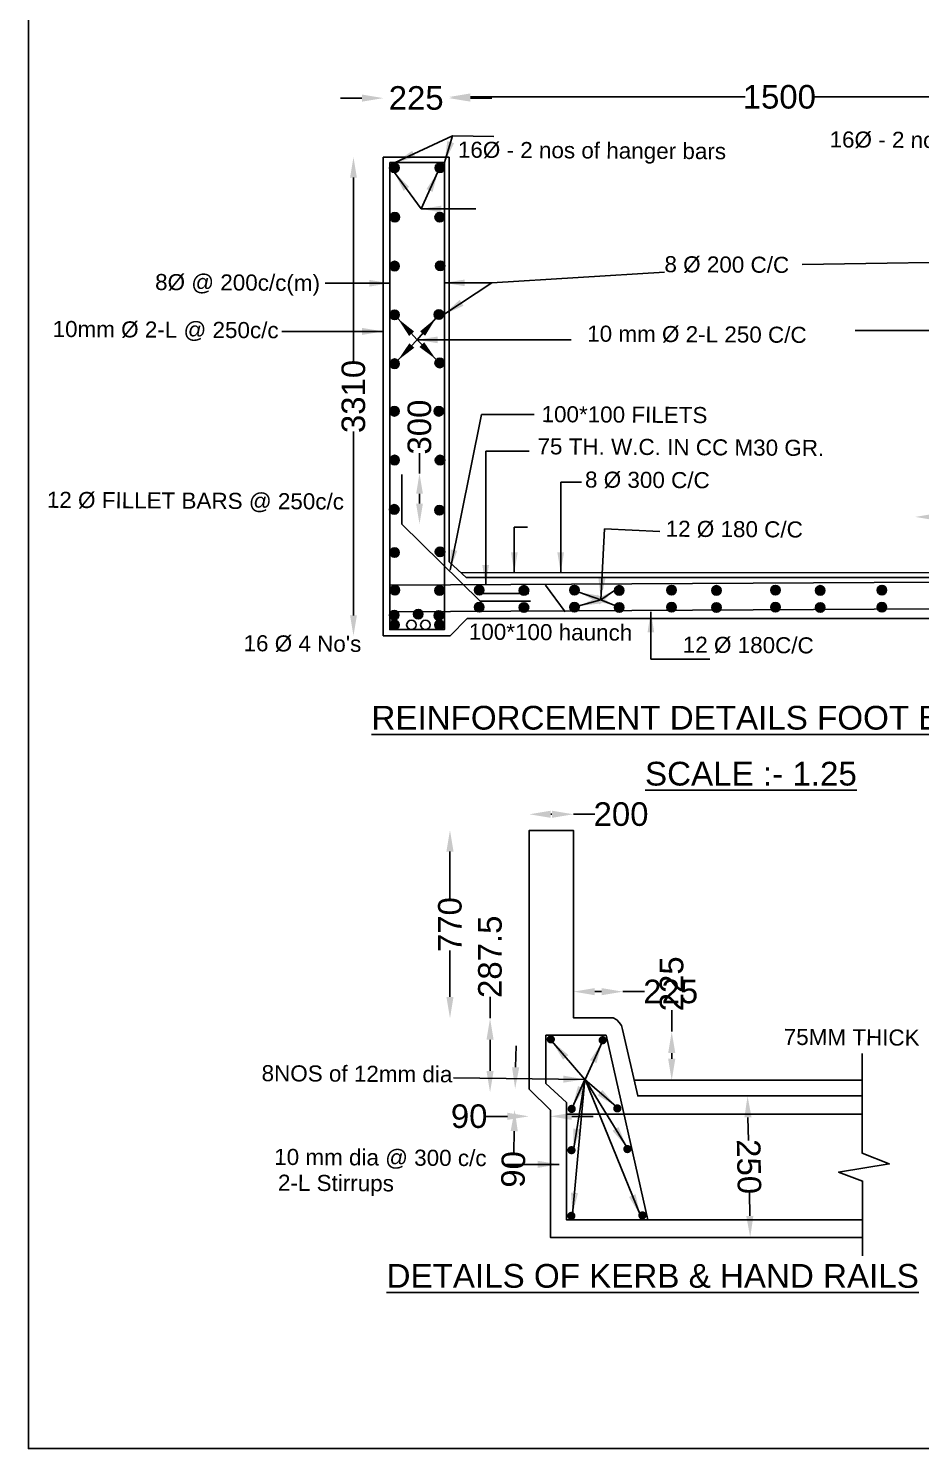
# Model space of a CAD drawing. Header units: millimetres. Extents: x 71251 to 87659, y 3064 to 14226.
# Drawn here: x 71266 to 75432, y 3064 to 9692 of the extents above; entities that cross this region are included whole.
import ezdxf

# ---------------------------------------------------------------- set-up
doc = ezdxf.new("R2010")
doc.units = ezdxf.units.MM
doc.header["$MEASUREMENT"] = 0
for name, color, linetype in [('DIMENSION', 7, 'Continuous'), ('DRAWING', 7, 'Continuous'), ('TEXT', 7, 'Continuous')]:
    doc.layers.add(name, color=color, linetype=linetype)
doc.styles.get("Standard").update_dxf_attribs({"font": 'arial.ttf'})
doc.dimstyles.get("Standard").update_dxf_attribs({"dimtxt": 110, "dimasz": 100, "dimexe": 0.18, "dimexo": 0.0625, "dimgap": 0.09, "dimtad": 0, "dimdec": 0, "dimzin": 0, "dimdsep": 46, "dimtxsty": 'Standard', "dimcen": 0.09, "dimse1": 1, "dimse2": 1, "dimadec": 0, "dimazin": 0, "dimtfac": 1, "dimtdec": 0, "dimtofl": 0, "dimtmove": 0, "dimatfit": 3, "dimfxl": 1, "dimtolj": 1, "dimtzin": 0, "dimarcsym": 0})

# ---------------------------------------------------------------- blocks, each defined once
blk = doc.blocks.new('*D31')
at = {"layer": 'Defpoints', "color": 0}
for p in [(72922.9, 9090.5), (72783.6, 6857.5), (72922.9, 6857.5)]:
    blk.add_point(p, dxfattribs=at)
at = {"layer": 'DRAWING', "color": 0, "lineweight": -2}
for p, q in [((72783.6, 8995.5), (72783.6, 8138.1)), ((72783.6, 6952.5), (72783.6, 7809.9))]:
    blk.add_line(p, q, dxfattribs=at)
at = {"layer": 'DRAWING', "color": 0}
for points in [[(72767.7, 8995.5), (72799.4, 8995.5), (72783.6, 9090.5)], [(72767.7, 6952.5), (72799.4, 6952.5), (72783.6, 6857.5)]]:
    blk.add_solid(points, dxfattribs=at)
at = {"layer": 'DRAWING', "color": 0, "insert": (72783.6, 7974), "char_height": 110, "attachment_point": 5, "rotation": 90}
blk.add_mtext('\\A1;3310', dxfattribs=at)
blk = doc.blocks.new('*D27')
at = {"layer": 'Defpoints', "color": 0}
for p in [(73080.8, 7614.7), (73091.9, 7614.7), (73083.2, 7378.7)]:
    blk.add_point(p, dxfattribs=at)
at = {"layer": 'DRAWING', "color": 0, "lineweight": -2}
for p, q in [((73091.9, 7614.7), (73091.9, 7709.7)), ((73091.9, 7473.7), (73091.9, 7519.7))]:
    blk.add_line(p, q, dxfattribs=at)
at = {"layer": 'DRAWING', "color": 0}
for points in [[(73076.1, 7519.7), (73107.8, 7519.7), (73091.9, 7614.7)], [(73076.1, 7473.7), (73107.8, 7473.7), (73091.9, 7378.7)]]:
    blk.add_solid(points, dxfattribs=at)
at = {"layer": 'DRAWING', "color": 0, "insert": (73091.9, 7831.1), "char_height": 110, "attachment_point": 5, "rotation": 90}
blk.add_mtext('\\A1;300', dxfattribs=at)
blk = doc.blocks.new('*D28')
at = {"layer": 'Defpoints', "color": 0}
for p in [(75405.8, 7411.8), (75405.8, 7381.5), (75975.7, 7411.8)]:
    blk.add_point(p, dxfattribs=at)
at = {"layer": 'DRAWING', "color": 0, "lineweight": -2}
for p, q in [((75505.8, 7411.8), (75569.4, 7411.8)), ((75875.7, 7411.8), (75812.1, 7411.8))]:
    blk.add_line(p, q, dxfattribs=at)
at = {"layer": 'DRAWING', "color": 0}
for points in [[(75505.8, 7428.4), (75505.8, 7395.1), (75405.8, 7411.8)], [(75875.7, 7428.4), (75875.7, 7395.1), (75975.7, 7411.8)]]:
    blk.add_solid(points, dxfattribs=at)
at = {"layer": 'DRAWING', "color": 0, "insert": (75690.7, 7411.8), "char_height": 110, "attachment_point": 5}
blk.add_mtext('\\A1;300', dxfattribs=at)
blk = doc.blocks.new('*D34')
at = {"layer": 'Defpoints', "color": 0}
for p in [(73229.8, 9371.6), (73229.8, 9090.5), (76270.9, 9113.4)]:
    blk.add_point(p, dxfattribs=at)
at = {"layer": 'DRAWING', "color": 0, "lineweight": -2}
for p, q in [((73329.8, 9371.6), (74613, 9371.6)), ((76170.9, 9371.6), (74930.9, 9371.6))]:
    blk.add_line(p, q, dxfattribs=at)
at = {"layer": 'DRAWING', "color": 0}
for points in [[(73329.8, 9388.2), (73329.8, 9354.9), (73229.8, 9371.6)], [(76170.9, 9388.2), (76170.9, 9354.9), (76270.9, 9371.6)]]:
    blk.add_solid(points, dxfattribs=at)
at = {"layer": 'DRAWING', "color": 0, "insert": (74771.9, 9371.6), "char_height": 110, "attachment_point": 5}
blk.add_mtext('\\A1;1500', dxfattribs=at)
blk = doc.blocks.new('*D30')
at = {"layer": 'Defpoints', "color": 0}
for p in [(72922.9, 9366.3), (72922.9, 9090.5), (73229.8, 9090.5)]:
    blk.add_point(p, dxfattribs=at)
at = {"layer": 'DRAWING', "color": 0, "lineweight": -2}
for p, q in [((72822.9, 9366.3), (72722.9, 9366.3)), ((73329.8, 9366.3), (73429.8, 9366.3))]:
    blk.add_line(p, q, dxfattribs=at)
at = {"layer": 'DRAWING', "color": 0}
for points in [[(72822.9, 9383), (72822.9, 9349.7), (72922.9, 9366.3)], [(73329.8, 9383), (73329.8, 9349.7), (73229.8, 9366.3)]]:
    blk.add_solid(points, dxfattribs=at)
at = {"layer": 'DRAWING', "color": 0, "insert": (73076.3, 9366.3), "char_height": 110, "attachment_point": 5}
blk.add_mtext('\\A1;225', dxfattribs=at)
blk = doc.blocks.new('*D41')
at = {"layer": 'Defpoints', "color": 0}
for p in [(74617.4, 4709.4), (74629.9, 4049.8), (74636.1, 4049.9)]:
    blk.add_point(p, dxfattribs=at)
at = {"layer": 'DIMENSION', "color": 0, "lineweight": -2}
for p, q in [((74625.5, 4609.5), (74627.5, 4502)), ((74634.2, 4149.9), (74632.2, 4257.4))]:
    blk.add_line(p, q, dxfattribs=at)
at = {"layer": 'DIMENSION', "color": 0}
for points in [[(74642.2, 4609.8), (74608.9, 4609.2), (74623.6, 4709.5)], [(74650.9, 4150.2), (74617.5, 4149.6), (74636.1, 4049.9)]]:
    blk.add_solid(points, dxfattribs=at)
at = {"layer": 'DIMENSION', "color": 0, "insert": (74629.9, 4379.7), "char_height": 110, "attachment_point": 5, "rotation": 271.08106}
blk.add_mtext('\\A1;250', dxfattribs=at)
blk = doc.blocks.new('*D42')
at = {"layer": 'Defpoints', "color": 0}
for p in [(73602.4, 4643.8), (73703.1, 4643.8), (73602.4, 4614.5)]:
    blk.add_point(p, dxfattribs=at)
at = {"layer": 'DIMENSION', "color": 0, "lineweight": -2}
for p, q in [((73502.4, 4614.5), (73402.4, 4614.5)), ((73803.1, 4614.5), (73903.1, 4614.5))]:
    blk.add_line(p, q, dxfattribs=at)
at = {"layer": 'DIMENSION', "color": 0}
for points in [[(73502.4, 4631.2), (73502.4, 4597.9), (73602.4, 4614.5)], [(73803.1, 4631.2), (73803.1, 4597.9), (73703.1, 4614.5)]]:
    blk.add_solid(points, dxfattribs=at)
at = {"layer": 'DIMENSION', "color": 0, "insert": (73323.8, 4614.5), "char_height": 110, "attachment_point": 5}
blk.add_mtext('\\A1;90', dxfattribs=at)
blk = doc.blocks.new('*D43')
at = {"layer": 'Defpoints', "color": 0}
for p in [(73604.7, 4741.7), (73536.3, 4645.3), (73602.4, 4643.8)]:
    blk.add_point(p, dxfattribs=at)
at = {"layer": 'DIMENSION', "color": 0, "lineweight": -2}
for p, q in [((73540.8, 4843.2), (73543, 4943.2)), ((73534, 4545.4), (73531.8, 4445.4))]:
    blk.add_line(p, q, dxfattribs=at)
at = {"layer": 'DIMENSION', "color": 0}
for points in [[(73524.1, 4843.6), (73557.4, 4842.8), (73538.5, 4743.2)], [(73517.4, 4545.7), (73550.7, 4545), (73536.3, 4645.3)]]:
    blk.add_solid(points, dxfattribs=at)
at = {"layer": 'DIMENSION', "color": 0, "insert": (73530, 4366.7), "char_height": 110, "attachment_point": 5, "rotation": 88.70183}
blk.add_mtext('\\A1;90', dxfattribs=at)
blk = doc.blocks.new('*D38')
at = {"layer": 'Defpoints', "color": 0}
for p in [(73405.8, 5072), (73421.3, 5072), (73405.8, 4726.1)]:
    blk.add_point(p, dxfattribs=at)
at = {"layer": 'DIMENSION', "color": 0, "lineweight": -2}
for p, q in [((73421.3, 5072), (73421.3, 5172)), ((73421.3, 4826.1), (73421.3, 4972))]:
    blk.add_line(p, q, dxfattribs=at)
at = {"layer": 'DIMENSION', "color": 0}
for points in [[(73404.7, 4972), (73438, 4972), (73421.3, 5072)], [(73404.7, 4826.1), (73438, 4826.1), (73421.3, 4726.1)]]:
    blk.add_solid(points, dxfattribs=at)
at = {"layer": 'DIMENSION', "color": 0, "insert": (73421.3, 5359.1), "char_height": 110, "attachment_point": 5, "rotation": 90}
blk.add_mtext('\\A1;287.5', dxfattribs=at)
blk = doc.blocks.new('*D44')
at = {"layer": 'Defpoints', "color": 0}
for p in [(73810.5, 5196.4), (74041.9, 5196.4), (74041.9, 5196.4)]:
    blk.add_point(p, dxfattribs=at)
at = {"layer": 'DIMENSION', "color": 0, "lineweight": -2}
for p, q in [((73910.5, 5196.4), (73941.9, 5196.4)), ((74041.9, 5196.4), (74141.9, 5196.4))]:
    blk.add_line(p, q, dxfattribs=at)
at = {"layer": 'DIMENSION', "color": 0}
for points in [[(73910.5, 5213), (73910.5, 5179.7), (73810.5, 5196.4)], [(73941.9, 5213), (73941.9, 5179.7), (74041.9, 5196.4)]]:
    blk.add_solid(points, dxfattribs=at)
at = {"layer": 'DIMENSION', "color": 0, "insert": (74264.9, 5196.4), "char_height": 110, "attachment_point": 5}
blk.add_mtext('\\A1;225', dxfattribs=at)
blk = doc.blocks.new('*D45')
at = {"layer": 'Defpoints', "color": 0}
for p in [(74269.5, 5009.8), (74271.5, 5009.8), (74271.5, 4783)]:
    blk.add_point(p, dxfattribs=at)
at = {"layer": 'DIMENSION', "color": 0, "lineweight": -2}
for p, q in [((74269.5, 5009.8), (74269.5, 5109.8)), ((74269.5, 4883), (74269.5, 4909.8))]:
    blk.add_line(p, q, dxfattribs=at)
at = {"layer": 'DIMENSION', "color": 0}
for points in [[(74252.9, 4909.8), (74286.2, 4909.8), (74269.5, 5009.8)], [(74252.9, 4883), (74286.2, 4883), (74269.5, 4783)]]:
    blk.add_solid(points, dxfattribs=at)
at = {"layer": 'DIMENSION', "color": 0, "insert": (74269.5, 5232.8), "char_height": 110, "attachment_point": 5, "rotation": 90}
blk.add_mtext('\\A1;225', dxfattribs=at)
blk = doc.blocks.new('*D39')
at = {"layer": 'Defpoints', "color": 0}
for p in [(73234.2, 5950), (73421.3, 5950), (73421.3, 5072)]:
    blk.add_point(p, dxfattribs=at)
at = {"layer": 'DIMENSION', "color": 0, "lineweight": -2}
for p, q in [((73234.2, 5850), (73234.2, 5630.1)), ((73234.2, 5172), (73234.2, 5388.2))]:
    blk.add_line(p, q, dxfattribs=at)
at = {"layer": 'DIMENSION', "color": 0}
for points in [[(73217.5, 5850), (73250.8, 5850), (73234.2, 5950)], [(73217.5, 5172), (73250.8, 5172), (73234.2, 5072)]]:
    blk.add_solid(points, dxfattribs=at)
at = {"layer": 'DIMENSION', "color": 0, "insert": (73234.2, 5509.2), "char_height": 110, "attachment_point": 5, "rotation": 90}
blk.add_mtext('\\A1;770', dxfattribs=at)
blk = doc.blocks.new('*D46')
at = {"layer": 'Defpoints', "color": 0}
for p in [(73810.5, 6024.2), (73604.7, 5948.7), (73810.5, 5948.7)]:
    blk.add_point(p, dxfattribs=at)
at = {"layer": 'DIMENSION', "color": 0, "lineweight": -2}
for p, q in [((73704.7, 6024.2), (73710.5, 6024.2)), ((73810.5, 6024.2), (73910.5, 6024.2))]:
    blk.add_line(p, q, dxfattribs=at)
at = {"layer": 'DIMENSION', "color": 0}
for points in [[(73704.7, 6040.8), (73704.7, 6007.5), (73604.7, 6024.2)], [(73710.5, 6040.8), (73710.5, 6007.5), (73810.5, 6024.2)]]:
    blk.add_solid(points, dxfattribs=at)
at = {"layer": 'DIMENSION', "color": 0, "insert": (74032.9, 6024.2), "char_height": 110, "attachment_point": 5}
blk.add_mtext('\\A1;200', dxfattribs=at)

msp = doc.modelspace()

# ---------------------------------------------------------------- hatches: boundary and pattern name
at = {"layer": 'DRAWING'}
h = msp.add_hatch(color=256, dxfattribs=at)
h.paths.add_polyline_path([(72996.5, 9041.5, 0.183648), (72991, 9056.1), (72958.1, 9056.1, 0.106401), (72953.5, 9048.1), (72953.5, 9035, 0.85914)])
h.paths.add_polyline_path([(72958.1, 9056.1), (72991, 9056.1, 0.449154)])
h = msp.add_hatch(color=256, dxfattribs=at)
h.paths.add_polyline_path([(73209.3, 9041.5, 0.183648), (73203.8, 9056.1), (73170.9, 9056.1, 0.106401), (73166.3, 9048.1), (73166.3, 9035, 0.85914)])
h.paths.add_polyline_path([(73170.9, 9056.1), (73203.8, 9056.1, 0.449154)])
h = msp.add_hatch(color=256, dxfattribs=at)
h.paths.add_polyline_path([(72998.7, 8810.1, 0.183648), (72993.2, 8824.7), (72960.3, 8824.7, 0.106401), (72955.7, 8816.7), (72955.7, 8803.6, 0.85914)])
h.paths.add_polyline_path([(72960.3, 8824.7), (72993.2, 8824.7, 0.449154)])
h = msp.add_hatch(color=256, dxfattribs=at)
h.paths.add_polyline_path([(73208.2, 8810.1, 0.183648), (73202.6, 8824.7), (73169.7, 8824.7, 0.106401), (73165.2, 8816.7), (73165.2, 8803.6, 0.85914)])
h.paths.add_polyline_path([(73169.7, 8824.7), (73202.6, 8824.7, 0.449154)])
h = msp.add_hatch(color=256, dxfattribs=at)
h.paths.add_polyline_path([(72997.6, 8582.7, 0.183648), (72992.1, 8597.3), (72959.2, 8597.3, 0.106401), (72954.6, 8589.3), (72954.6, 8576.2, 0.85914)])
h.paths.add_polyline_path([(72959.2, 8597.3), (72992.1, 8597.3, 0.449154)])
h = msp.add_hatch(color=256, dxfattribs=at)
h.paths.add_polyline_path([(73210.4, 8583.8, 0.183648), (73204.9, 8598.4), (73172, 8598.4, 0.106401), (73167.4, 8590.4), (73167.4, 8577.3, 0.85914)])
h.paths.add_polyline_path([(73172, 8598.4), (73204.9, 8598.4, 0.449154)])
h = msp.add_hatch(color=256, dxfattribs=at)
h.paths.add_polyline_path([(72997.6, 8354.9, 0.183648), (72992.1, 8369.5), (72959.2, 8369.5, 0.106401), (72954.6, 8361.5), (72954.6, 8348.4, 0.85914)])
h.paths.add_polyline_path([(72959.2, 8369.5), (72992.1, 8369.5, 0.449154)])
h = msp.add_hatch(color=256, dxfattribs=at)
h.paths.add_polyline_path([(73204.9, 8356, 0.183648), (73199.3, 8370.6), (73166.4, 8370.6, 0.106401), (73161.9, 8362.6), (73161.9, 8349.5, 0.85914)])
h.paths.add_polyline_path([(73166.4, 8370.6), (73199.3, 8370.6, 0.449154)])
h = msp.add_hatch(color=256, dxfattribs=at)
h.paths.add_polyline_path([(73208.2, 8130.2, 0.183648), (73202.6, 8144.8), (73169.7, 8144.8, 0.106401), (73165.2, 8136.7), (73165.2, 8123.6, 0.85914)])
h.paths.add_polyline_path([(73169.7, 8144.8), (73202.6, 8144.8, 0.449154)])
h = msp.add_hatch(color=256, dxfattribs=at)
h.paths.add_polyline_path([(72997.6, 8126.9, 0.183648), (72992.1, 8141.5), (72959.2, 8141.5, 0.106401), (72954.6, 8133.4), (72954.6, 8120.3, 0.85914)])
h.paths.add_polyline_path([(72959.2, 8141.5), (72992.1, 8141.5, 0.449154)])
h = msp.add_hatch(color=256, dxfattribs=at)
h.paths.add_polyline_path([(72996.9, 7904.7, 0.183648), (72991.3, 7919.3), (72958.4, 7919.3, 0.106401), (72953.9, 7911.2), (72953.9, 7898.1, 0.85914)])
h.paths.add_polyline_path([(72958.4, 7919.3), (72991.3, 7919.3, 0.449154)])
h = msp.add_hatch(color=256, dxfattribs=at)
h.paths.add_polyline_path([(73204, 7904.7, 0.183648), (73198.5, 7919.3), (73165.6, 7919.3, 0.106401), (73161, 7911.2), (73161, 7898.1, 0.85914)])
h.paths.add_polyline_path([(73165.6, 7919.3), (73198.5, 7919.3, 0.449154)])
h = msp.add_hatch(color=256, dxfattribs=at)
h.paths.add_polyline_path([(72997.6, 7677.3, 0.183648), (72992, 7691.9), (72959.1, 7691.9, 0.106401), (72954.6, 7683.8), (72954.6, 7670.7, 0.85914)])
h.paths.add_polyline_path([(72959.1, 7691.9), (72992, 7691.9, 0.449154)])
h = msp.add_hatch(color=256, dxfattribs=at)
h.paths.add_polyline_path([(73209.6, 7677.3, 0.183648), (73204, 7691.9), (73171.1, 7691.9, 0.106401), (73166.6, 7683.8), (73166.6, 7670.7, 0.85914)])
h.paths.add_polyline_path([(73171.1, 7691.9), (73204, 7691.9, 0.449154)])
h = msp.add_hatch(color=256, dxfattribs=at)
h.paths.add_polyline_path([(72996.2, 7447.1, 0.183648), (72990.7, 7461.7), (72957.8, 7461.7, 0.106401), (72953.2, 7453.6), (72953.2, 7440.5, 0.85914)])
h.paths.add_polyline_path([(72957.8, 7461.7), (72990.7, 7461.7, 0.449154)])
h = msp.add_hatch(color=256, dxfattribs=at)
h.paths.add_polyline_path([(73206.8, 7442.9, 0.183648), (73201.2, 7457.5), (73168.3, 7457.5, 0.106401), (73163.8, 7449.5), (73163.8, 7436.4, 0.85914)])
h.paths.add_polyline_path([(73168.3, 7457.5), (73201.2, 7457.5, 0.449154)])
h = msp.add_hatch(color=256, dxfattribs=at)
h.paths.add_polyline_path([(72997.6, 7245.3, 0.183648), (72992.1, 7259.9), (72959.2, 7259.9, 0.106401), (72954.6, 7251.9), (72954.6, 7238.8, 0.85914)])
h.paths.add_polyline_path([(72959.2, 7259.9), (72992.1, 7259.9, 0.449154)])
h = msp.add_hatch(color=256, dxfattribs=at)
h.paths.add_polyline_path([(73209.6, 7248.8, 0.183648), (73204, 7263.4), (73171.1, 7263.4, 0.106401), (73166.6, 7255.3), (73166.6, 7242.2, 0.85914)])
h.paths.add_polyline_path([(73171.1, 7263.4), (73204, 7263.4, 0.449154)])
h = msp.add_hatch(color=256, dxfattribs=at)
h.paths.add_polyline_path([(72998.8, 7070, 0.183648), (72993.3, 7084.6), (72960.4, 7084.6, 0.106401), (72955.8, 7076.5), (72955.8, 7063.4, 0.85914)])
h.paths.add_polyline_path([(72960.4, 7084.6), (72993.3, 7084.6, 0.449154)])
h = msp.add_hatch(color=256, dxfattribs=at)
h.paths.add_polyline_path([(73392.5, 7070, 0.183648), (73386.9, 7084.6), (73354, 7084.6, 0.106401), (73349.5, 7076.5), (73349.5, 7063.4, 0.85914)])
h.paths.add_polyline_path([(73354, 7084.6), (73386.9, 7084.6, 0.449154)])
h = msp.add_hatch(color=256, dxfattribs=at)
h.paths.add_polyline_path([(73837.4, 7070, 0.183648), (73831.8, 7084.6), (73798.9, 7084.6, 0.106401), (73794.4, 7076.5), (73794.4, 7063.4, 0.85914)])
h.paths.add_polyline_path([(73798.9, 7084.6), (73831.8, 7084.6, 0.449154)])
h = msp.add_hatch(color=256, dxfattribs=at)
h.paths.add_polyline_path([(74291, 7070, 0.183648), (74285.4, 7084.6), (74252.5, 7084.6, 0.106401), (74248, 7076.5), (74248, 7063.4, 0.85914)])
h.paths.add_polyline_path([(74252.5, 7084.6), (74285.4, 7084.6, 0.449154)])
h = msp.add_hatch(color=256, dxfattribs=at)
h.paths.add_polyline_path([(74775.9, 7070, 0.183648), (74770.3, 7084.6), (74737.4, 7084.6, 0.106401), (74732.8, 7076.5), (74732.8, 7063.4, 0.85914)])
h.paths.add_polyline_path([(74737.4, 7084.6), (74770.3, 7084.6, 0.449154)])
h = msp.add_hatch(color=256, dxfattribs=at)
h.paths.add_polyline_path([(75272.6, 7070, 0.183648), (75267, 7084.6), (75234.1, 7084.6, 0.106401), (75229.6, 7076.5), (75229.6, 7063.4, 0.85914)])
h.paths.add_polyline_path([(75234.1, 7084.6), (75267, 7084.6, 0.449154)])
h = msp.add_hatch(color=256, dxfattribs=at)
h.paths.add_polyline_path([(73207.9, 7069.1, 0.183648), (73202.4, 7083.7), (73169.5, 7083.7, 0.106401), (73164.9, 7075.7), (73164.9, 7062.6, 0.85914)])
h.paths.add_polyline_path([(73169.5, 7083.7), (73202.4, 7083.7, 0.449154)])
h = msp.add_hatch(color=256, dxfattribs=at)
h.paths.add_polyline_path([(73601.6, 7069.1, 0.183648), (73596, 7083.7), (73563.1, 7083.7, 0.106401), (73558.6, 7075.7), (73558.6, 7062.6, 0.85914)])
h.paths.add_polyline_path([(73563.1, 7083.7), (73596, 7083.7, 0.449154)])
h = msp.add_hatch(color=256, dxfattribs=at)
h.paths.add_polyline_path([(74046.5, 7069.1, 0.183648), (74040.9, 7083.7), (74008.1, 7083.7, 0.106401), (74003.5, 7075.7), (74003.5, 7062.6, 0.85914)])
h.paths.add_polyline_path([(74008.1, 7083.7), (74040.9, 7083.7, 0.449154)])
h = msp.add_hatch(color=256, dxfattribs=at)
h.paths.add_polyline_path([(74500.1, 7069.1, 0.183648), (74494.5, 7083.7), (74461.6, 7083.7, 0.106401), (74457.1, 7075.7), (74457.1, 7062.6, 0.85914)])
h.paths.add_polyline_path([(74461.6, 7083.7), (74494.5, 7083.7, 0.449154)])
h = msp.add_hatch(color=256, dxfattribs=at)
h.paths.add_polyline_path([(74985, 7069.1, 0.183648), (74979.4, 7083.7), (74946.5, 7083.7, 0.106401), (74942, 7075.7), (74942, 7062.6, 0.85914)])
h.paths.add_polyline_path([(74946.5, 7083.7), (74979.4, 7083.7, 0.449154)])
h = msp.add_hatch(color=256, dxfattribs=at)
h.paths.add_polyline_path([(72952.8, 6946.9, 0.85914), (72995.8, 6953.4, 0.186928), (72990, 6968.3), (72957.3, 6968.1, 0.106793), (72952.8, 6960)])
h.paths.add_polyline_path([(72990, 6968.3, 0.444884), (72957.3, 6968.1)])
h = msp.add_hatch(color=256, dxfattribs=at)
h.paths.add_polyline_path([(73105.2, 6968.9, 0.576652), (73067.1, 6968.7)])
h.paths.add_polyline_path([(73067.1, 6968.7, 0.130503), (73064.2, 6957.8, 1), (73108.2, 6957.8, 0.133335), (73105.2, 6968.9)])
for points in [[(73181.6, 6929.6, -0.034559), (73184.7, 6929.8, 0.374296), (73203.7, 6951.6, 0.23987), (73194.6, 6969.4), (73168.5, 6969.3, 0.236928), (73159.6, 6951.6, 0.414214)], [(73203.7, 6951.6, 0.23987), (73194.6, 6969.4), (73168.5, 6969.3, 0.236928), (73159.6, 6951.6, 1)], [(72996.8, 6907.8, 1), (72952.8, 6907.8, 0.374296), (72971.7, 6886), (72977.8, 6886, 0.374296)], [(73162.7, 6907.8, 0.374296), (73181.6, 6886), (73187.7, 6886, 0.374296), (73206.7, 6907.8, 0.414214), (73184.7, 6929.8, -0.034559), (73181.6, 6929.6, 0.374296)]]:
    msp.add_hatch(color=256, dxfattribs=at).paths.add_polyline_path(points)
h = msp.add_hatch(color=256, dxfattribs=at)
h.paths.add_polyline_path([(73392.5, 6990.1, 0.183648), (73386.9, 7004.7), (73354, 7004.7, 0.106401), (73349.5, 6996.6), (73349.5, 6983.5, 0.85914)])
h.paths.add_polyline_path([(73354, 7004.7), (73386.9, 7004.7, 0.449154)])
h = msp.add_hatch(color=256, dxfattribs=at)
h.paths.add_polyline_path([(73601.6, 6989.2, 0.183648), (73596, 7003.8), (73563.1, 7003.8, 0.106401), (73558.6, 6995.7), (73558.6, 6982.6, 0.85914)])
h.paths.add_polyline_path([(73563.1, 7003.8), (73596, 7003.8, 0.449154)])
h = msp.add_hatch(color=256, dxfattribs=at)
h.paths.add_polyline_path([(73837.4, 6990.1, 0.183648), (73831.8, 7004.7), (73798.9, 7004.7, 0.106401), (73794.4, 6996.6), (73794.4, 6983.5, 0.85914)])
h.paths.add_polyline_path([(73798.9, 7004.7), (73831.8, 7004.7, 0.449154)])
h = msp.add_hatch(color=256, dxfattribs=at)
h.paths.add_polyline_path([(74046.5, 6989.2, 0.183648), (74040.9, 7003.8), (74008.1, 7003.8, 0.106401), (74003.5, 6995.7), (74003.5, 6982.6, 0.85914)])
h.paths.add_polyline_path([(74008.1, 7003.8), (74040.9, 7003.8, 0.449154)])
h = msp.add_hatch(color=256, dxfattribs=at)
h.paths.add_polyline_path([(74291, 6990.1, 0.183648), (74285.4, 7004.7), (74252.5, 7004.7, 0.106401), (74248, 6996.6), (74248, 6983.5, 0.85914)])
h.paths.add_polyline_path([(74252.5, 7004.7), (74285.4, 7004.7, 0.449154)])
h = msp.add_hatch(color=256, dxfattribs=at)
h.paths.add_polyline_path([(74500.1, 6989.2, 0.183648), (74494.5, 7003.8), (74461.6, 7003.8, 0.106401), (74457.1, 6995.7), (74457.1, 6982.6, 0.85914)])
h.paths.add_polyline_path([(74461.6, 7003.8), (74494.5, 7003.8, 0.449154)])
h = msp.add_hatch(color=256, dxfattribs=at)
h.paths.add_polyline_path([(74775.9, 6990.1, 0.183648), (74770.3, 7004.7), (74737.4, 7004.7, 0.106401), (74732.8, 6996.6), (74732.8, 6983.5, 0.85914)])
h.paths.add_polyline_path([(74737.4, 7004.7), (74770.3, 7004.7, 0.449154)])
h = msp.add_hatch(color=256, dxfattribs=at)
h.paths.add_polyline_path([(74985, 6989.2, 0.183648), (74979.4, 7003.8), (74946.5, 7003.8, 0.106401), (74942, 6995.7), (74942, 6982.6, 0.85914)])
h.paths.add_polyline_path([(74946.5, 7003.8), (74979.4, 7003.8, 0.449154)])
h = msp.add_hatch(color=256, dxfattribs=at)
h.paths.add_polyline_path([(75272.6, 6990.1, 0.183648), (75267, 7004.7), (75234.1, 7004.7, 0.106401), (75229.6, 6996.6), (75229.6, 6983.5, 0.85914)])
h.paths.add_polyline_path([(75234.1, 7004.7), (75267, 7004.7, 0.449154)])

# ---------------------------------------------------------------- linework, layer by layer
for points in [[(71265.7, 14225.5), (87658.6, 14225.5), (87658.6, 3063.9), (71265.7, 3063.9)], [(72952.8, 9065.2), (73208.4, 9065.2), (73208.4, 6886), (72952.8, 6886)], [(72952.8, 7092.9), (76627.7, 7113.4), (76627.7, 6988.5), (72952.8, 6968.1)]]:
    msp.add_lwpolyline(points, close=True, dxfattribs=at)
for points in [[(72922.9, 9090.5), (73229.8, 9090.5), (73229.8, 7202.9), (73310.4, 7128.6), (76193.7, 7128.6)], [(72922.9, 9090.5), (72922.9, 6857.5), (73234.9, 6857.5), (73314.8, 6937.2), (76198.6, 6937.2)], [(73429.7, 8504.1), (74235.4, 8553.9)], [(75869.4, 8605.9), (74878.8, 8589.6)], [(73377.9, 8238.1), (73799.5, 8238.1)], [(76052.5, 8281.8), (75126.2, 8281.8)], [(73010, 7610.3), (73010, 7378.7), (73375.6, 7018.1), (73610.3, 7018.1)], [(73285.1, 7151.9), (76220.8, 7150.8)], [(73679.6, 7092.9), (73772.5, 6968.1)], [(73374, 7054.3), (73603.1, 7054.3)], [(74172.2, 6747.7), (74447.5, 6747.7)], [(75161, 4049.8), (73703.1, 4049.8), (73703.1, 4643.8), (73604.7, 4741.7), (73604.7, 5948.7), (73810.5, 5948.7), (73810.5, 5074.5), (73976.7, 5074.5), (73996.8, 5073.9), (74012.5, 5065.1), (74024.4, 5052.6), (74035, 5038.9), (74040, 5019.5), (74110.8, 4709.4), (75159, 4709.4)], [(75161, 4130.9), (73779, 4130.9), (73779, 4678.6), (73681.8, 4767.5), (73681.8, 4992.7), (73963.2, 4992.7), (74157.7, 4130.9)], [(75159, 4907.6), (75159, 4442.1), (75285, 4392.2), (75049, 4354.2), (75161, 4312.3), (75161, 3963.9)], [(74094, 4783), (75159, 4783)], [(73779, 4624.9), (75159, 4624.9)]]:
    msp.add_lwpolyline(points, dxfattribs=at)
at = {"layer": 'DRAWING', "const_width": 19.2}
for points in [[(73695.4, 4973.8, 1), (73714.6, 4973.8, 1)], [(73937.5, 4970, 1), (73956.7, 4970, 1)], [(73793.1, 4649.1, 1), (73812.2, 4649.1, 1)], [(74006, 4651.6, 1), (74025.2, 4651.6, 1)], [(73791.8, 4456.6, 1), (73811, 4456.6, 1)], [(74052.9, 4461.7, 1), (74072.1, 4461.7, 1)], [(73791.3, 4149.9, 1), (73810.5, 4149.9, 1)], [(74123, 4152, 1), (74142.2, 4152, 1)]]:
    msp.add_lwpolyline(points, format="xyb", close=True, dxfattribs=at)
at = {"layer": 'DRAWING'}
for centre in [(72974.5, 9041.5), (73187.3, 9041.5), (72976.7, 8810.1), (73186.2, 8810.1), (72975.6, 8582.7), (73188.4, 8583.8), (72975.6, 8354.9), (73182.9, 8356), (73186.2, 8130.2), (72975.6, 8126.9), (72974.9, 7904.7), (73182, 7904.7), (72975.6, 7677.3), (73187.6, 7677.3), (72974.2, 7447.1), (73184.8, 7442.9), (72975.6, 7245.3), (73187.6, 7248.8), (72976.8, 7070), (73370.5, 7070), (73815.4, 7070), (74269, 7070), (74753.9, 7070), (75250.6, 7070), (73185.9, 7069.1), (73579.6, 7069.1), (74024.5, 7069.1), (74478.1, 7069.1), (74963, 7069.1), (72973.8, 6953.4), (73086.2, 6957.8), (73181.6, 6951.6), (73370.5, 6990.1), (73579.6, 6989.2), (73815.4, 6990.1), (74024.5, 6989.2), (74269, 6990.1), (74478.1, 6989.2), (74753.9, 6990.1), (74963, 6989.2), (75250.6, 6990.1), (72974.8, 6907.8), (73053.9, 6907.8), (73119.3, 6907.8), (73184.7, 6907.8)]:
    msp.add_circle(centre, 22, dxfattribs=at)

# ---------------------------------------------------------------- texts
for s, height, p in [('16Ø - 2 nos of hanger bars', 75.002, (75006.3, 9136.2)), ('16Ø - 2 nos of hanger bars', 75.002, (73270.9, 9088.3)), ('8 Ø 200 C/C', 75.002, (74235.4, 8553.9)), ('8Ø @ 200c/c(m)', 75.002, (71857.2, 8470.6)), ('10mm Ø 2-L @ 250c/c ', 75.002, (71378.5, 8251.7)), ('10 mm Ø 2-L 250 C/C', 75.002, (73874.6, 8229.9)), ('100*100 FILETS', 75.002, (73661.4, 7854.1)), ('75 TH. W.C. IN CC M30 GR.', 75.002, (73642.6, 7704)), ('8 Ø 300 C/C', 75.002, (73864.5, 7548.8)), ('12 Ø FILLET BARS @ 250c/c ', 75.002, (71351.7, 7454.4)), ('12 Ø 180 C/C', 75.002, (74241, 7319.4)), ('100*100 haunch', 75.002, (73322, 6838.7)), ("16 Ø 4 No's", 75.002, (72270.1, 6785.1)), ('12 Ø 180C/C', 75.002, (74321, 6778.3)), ('75MM THICK', 75, (74792.3, 4947.9)), ('8NOS of 12mm dia ', 75.002, (72354.4, 4778.5)), ('10 mm dia @ 300 c/c', 75.002, (72413.2, 4388)), ('2-L Stirrups', 75.002, (72430.7, 4267.4))]:
    msp.add_text(s, height=height, rotation=359.65712, dxfattribs=at).set_placement(p)
at = {"layer": 'TEXT'}
for s, p in [('%%UREINFORCEMENT DETAILS FOOT BRIDGE SLAB', (72867.4, 6419.3)), ('%%USCALE :- 1.25', (74144.8, 6158.2)), ('%%UDETAILS OF KERB & HAND RAILS', (72938.2, 3814.6))]:
    msp.add_text(s, height=110.787, dxfattribs=at).set_placement(p)

# ---------------------------------------------------------------- dimensions: what is measured, and where the dimension line sits
at = {"layer": 'DIMENSION'}
for p1, p2, distance, text, picture, middle in [((73604.7, 5948.7), (73810.5, 5948.7), 75.4, '200', '*D46', (74032.9, 6024.2)), ((73405.8, 4726.1), (73405.8, 5072), -15.6, '287.5', '*D38', (73421.3, 5359.1)), ((74271.5, 4783), (74271.5, 5009.8), 1.9, '225', '*D45', (74269.5, 5232.8)), ((73810.5, 5196.4), (74041.9, 5196.4), 0, '225', '*D44', (74264.9, 5196.4)), ((73604.7, 4741.7), (73602.4, 4643.8), -66.2, '90', '*D43', (73530, 4366.7)), ((74617.4, 4709.4), (74629.9, 4049.8), 6.2, '250', '*D41', (74629.9, 4379.7)), ((73703.1, 4643.8), (73602.4, 4643.8), 29.3, '90', '*D42', (73323.8, 4614.5))]:
    dim = msp.add_aligned_dim(p1=p1, p2=p2, distance=distance, text=text, dimstyle='Standard', dxfattribs=at)
    dim.commit()
    dim.dimension.update_dxf_attribs({"geometry": picture, "text_midpoint": middle})
dim = msp.add_linear_dim(base=(73234.2, 5950), p1=(73421.3, 5072), p2=(73421.3, 5950), angle=90, text='770', dimstyle='Standard', dxfattribs=at)
dim.commit()
dim.dimension.update_dxf_attribs({"geometry": '*D39', "text_midpoint": (73234.2, 5509.2), "dimtype": 161})
at = {"layer": 'DRAWING'}
for base, p1, p2, text, picture, middle in [((72922.9, 9366.3), (73229.8, 9090.5), (72922.9, 9090.5), '225', '*D30', (73076.3, 9366.3)), ((75405.8, 7411.8), (75975.7, 7411.8), (75405.8, 7381.5), '300', '*D28', (75690.7, 7411.8))]:
    dim = msp.add_linear_dim(base=base, p1=p1, p2=p2, text=text, dimstyle='Standard', dxfattribs=at)
    dim.commit()
    dim.dimension.update_dxf_attribs({"geometry": picture, "text_midpoint": middle})
dim = msp.add_linear_dim(base=(73229.8, 9371.6), p1=(76270.9, 9113.4), p2=(73229.8, 9090.5), text='1500', dimstyle='Standard', dxfattribs=at)
dim.commit()
dim.dimension.update_dxf_attribs({"geometry": '*D34', "text_midpoint": (74771.9, 9371.6), "dimtype": 160})
for base, p1, p2, text, picture, middle in [((72783.6, 6857.5), (72922.9, 9090.5), (72922.9, 6857.5), '3310', '*D31', (72783.6, 7974)), ((73091.9, 7614.7), (73083.2, 7378.7), (73080.8, 7614.7), '300', '*D27', (73091.9, 7831.1))]:
    dim = msp.add_linear_dim(base=base, p1=p1, p2=p2, angle=90, text=text, dimstyle='Standard', override={"dimasz": 95, "dimfxl": 2000, "dimarcsym": 1}, dxfattribs=at)
    dim.commit()
    dim.dimension.update_dxf_attribs({"geometry": picture, "text_midpoint": middle})

# ---------------------------------------------------------------- leaders
for points, override in [([(72974.5, 9063.5), (73246.3, 9189.5)], {"dimgap": 0.09, "dimtad": 0}), ([(73208.4, 9065.2), (73246.3, 9189.5), (73439.7, 9186.5)], {"dimgap": 0.09, "dimtad": 0}), ([(72974.5, 9019.5), (73099.2, 8848.8)], {"dimasz": 95, "dimgap": 0.09, "dimtad": 0, "dimfxl": 2000, "dimarcsym": 1}), ([(73178.2, 9021.5), (73099.2, 8848.8)], {"dimasz": 95, "dimgap": 0.09, "dimtad": 0, "dimfxl": 2000, "dimarcsym": 1}), ([(73099.2, 8848.8), (73354.4, 8848.8)], {"dimasz": 95, "dimgap": 0.09, "dimtad": 0, "dimfxl": 2000, "dimarcsym": 1}), ([(72952.8, 8502.3), (72651.7, 8502.3)], {"dimasz": 95, "dimgap": 0.09, "dimtad": 0, "dimfxl": 2000, "dimarcsym": 1}), ([(73204.9, 8356), (73429.7, 8504.1)], {"dimgap": 0.09, "dimtad": 0}), ([(73208.4, 8504.1), (73429.7, 8504.1)], {"dimasz": 95, "dimgap": 0.09, "dimtad": 0, "dimfxl": 2000, "dimarcsym": 1}), ([(72922.9, 8277.5), (72448.4, 8277.5)], {"dimgap": 0.09, "dimtad": 0}), ([(72991, 8337.1), (73081, 8238.1)], {"dimasz": 95, "dimgap": 0.09, "dimtad": 0, "dimfxl": 2000, "dimarcsym": 1}), ([(73168.5, 8339.4), (73081, 8238.1)], {"dimasz": 95, "dimgap": 0.09, "dimtad": 0, "dimfxl": 2000, "dimarcsym": 1}), ([(72990.8, 8142.8), (73081, 8238.1)], {"dimasz": 95, "dimgap": 0.09, "dimtad": 0, "dimfxl": 2000, "dimarcsym": 1}), ([(73081, 8238.1), (73377.9, 8238.1)], {"dimasz": 95, "dimgap": 0.09, "dimtad": 0, "dimfxl": 2000, "dimarcsym": 1}), ([(73168.7, 8147.5), (73081, 8238.1)], {"dimasz": 95, "dimgap": 0.09, "dimtad": 0, "dimfxl": 2000, "dimarcsym": 1}), ([(73234.3, 7163.9), (73380.9, 7890.3), (73626.9, 7890.3)], {"dimasz": 95, "dimgap": 0.09, "dimtad": 0, "dimfxl": 2000, "dimarcsym": 1}), ([(73400.9, 7092.9), (73400.9, 7718.2), (73603.8, 7718.2)], {"dimasz": 95, "dimgap": 0.09, "dimtad": 0, "dimfxl": 2000, "dimarcsym": 1}), ([(73751.1, 7151.8), (73751.1, 7574.2), (73847.7, 7574.2)], {"dimasz": 95, "dimgap": 0.09, "dimtad": 0, "dimfxl": 2000, "dimarcsym": 1}), ([(73534.6, 7151.8), (73534.6, 7364.3), (73595.7, 7364.3)], {"dimasz": 95, "dimgap": 0.09, "dimtad": 0, "dimfxl": 2000, "dimarcsym": 1}), ([(73938.5, 7025.2), (73956.1, 7356), (74213.8, 7343.9)], {"dimgap": 0.09, "dimtad": 0}), ([(73835.3, 7060.7), (73938.5, 7025.2)], {"dimasz": 95, "dimgap": 0.09, "dimtad": 0, "dimfxl": 2000, "dimarcsym": 1}), ([(73836.5, 6996.1), (73938.5, 7025.2)], {"dimasz": 95, "dimgap": 0.09, "dimtad": 0, "dimfxl": 2000, "dimarcsym": 1}), ([(74004.2, 6997.7), (73938.5, 7025.2)], {"dimasz": 95, "dimgap": 0.09, "dimtad": 0, "dimfxl": 2000, "dimarcsym": 1}), ([(74002.5, 7069.1), (73938.5, 7025.2)], {"dimasz": 95, "dimgap": 0.09, "dimtad": 0, "dimfxl": 2000, "dimarcsym": 1}), ([(74172.2, 6968.1), (74172.2, 6747.7)], {"dimasz": 95, "dimgap": 0.09, "dimtad": 0, "dimfxl": 2000, "dimarcsym": 1})]:
    msp.add_leader(points, dimstyle='Standard', override=override, dxfattribs=at)
at = {"layer": 'TEXT'}
for points in [[(73709.4, 4965.3), (73863.2, 4786.9)], [(73944.9, 4960.7), (73865, 4786.9)], [(73863.2, 4786.9), (73250, 4794)], [(73806.5, 4157.7), (73863.2, 4786.9), (73865, 4786.9)], [(73806.8, 4657.7), (73863.2, 4786.9)], [(73811, 4456.6), (73863.2, 4786.9)], [(74010.6, 4659.7), (73863.2, 4786.9)], [(74123, 4152), (73865, 4786.9)], [(74059.6, 4470.8), (73865, 4786.9)], [(73744.3, 4390.5), (73498.1, 4390.5)]]:
    msp.add_leader(points, dimstyle='Standard', override={"dimgap": 0.09, "dimtad": 0}, dxfattribs=at)

doc.saveas('drawing.dxf')
